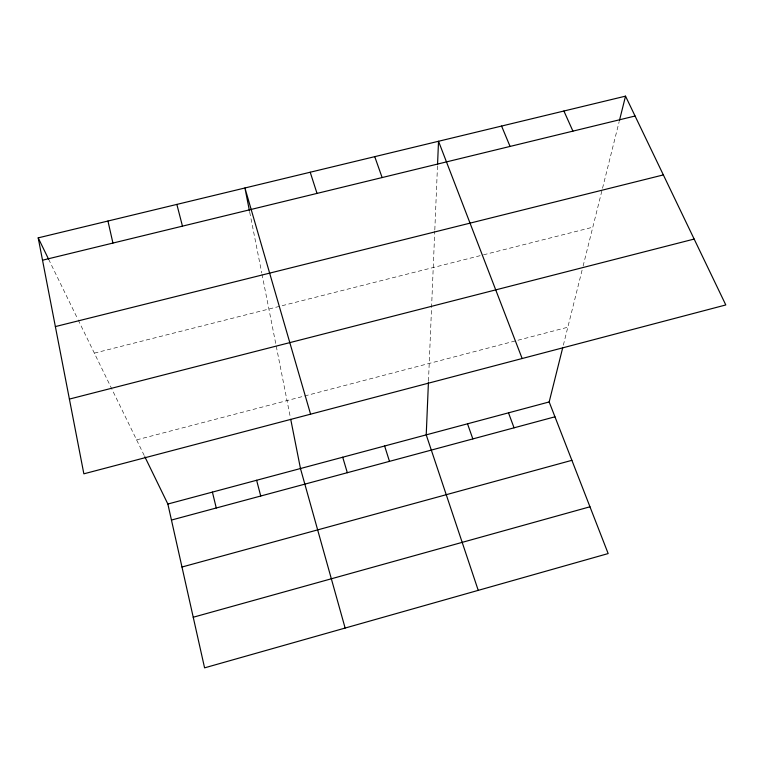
<?xml version="1.0" encoding="UTF-8"?>
<svg xmlns="http://www.w3.org/2000/svg" width="764" height="764" viewBox="0 0 764 764"><rect width="100%" height="100%" fill="white"/><g stroke="black" fill="none" stroke-linecap="round" stroke-linejoin="round"><path stroke-width="0.57" stroke-dasharray="3.82 2.86" d="M428.48 381.007L434.764 231.024M434.811 229.849L437.495 165.807M563.345 345.175L582.827 267.18M583.113 266.034L619.193 121.514M136.613 439.883L567.833 327.212M94.354 353.14L482.37 255.109M483.517 254.823L592.807 227.204M48.629 259.273L77.661 318.874M78.186 319.944L144.32 455.697M249.713 212.153L261.756 272.987M261.985 274.152L290.263 416.953"/><path stroke-width="1.15" d="M428.432 382.181L426.226 434.869L478.235 590.362M437.543 164.632L438.526 141.273L522.146 358.526M144.835 456.757L167.86 504.03L204.58 667.851L608.163 553.566L549.173 401.95L562.791 347.429M619.48 120.368L625.525 96.149L38.2 237.862L83.859 473.823L725.8 304.951L625.525 96.149M193.235 617.236L589.97 506.79M181.975 567.022L571.883 460.32M171.451 520.055L554.951 416.81M167.86 504.03L549.173 401.95M69.4 399.085L694.161 239.056M55.371 326.581L663.353 174.918M42.526 260.199L635.065 116.013M38.2 237.862L48.629 259.273M563.908 111.019L572.924 131.131M501.576 126.06L510.065 146.43M508.499 412.846L514.057 427.821M374.742 156.658L382.124 177.563M467.52 423.81L472.84 438.918M310.213 172.225L317.022 193.407M384.626 446.004L389.487 461.361M342.711 457.225L347.324 472.706M310.585 414.183L244.929 187.982L249.484 210.998M345.137 628.056L300.472 468.533L290.721 419.283M256.618 480.269L260.734 496.017M176.856 204.408L182.462 226.154M212.411 492.102L216.269 507.993M107.953 221.035L112.929 243.067"/></g></svg>
